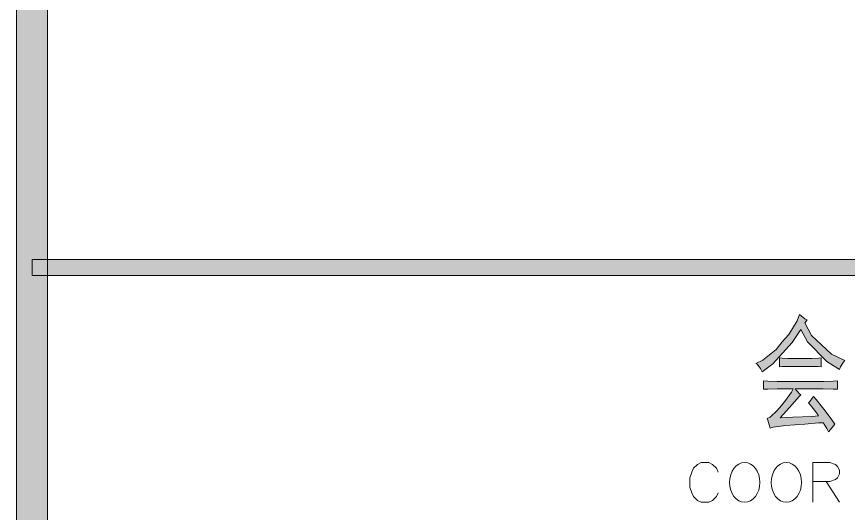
# Model space of a CAD drawing. Header units: millimetres. Extents: x 261 to 114907, y 32 to 1998430.
# Drawn here: x 107650 to 110353, y 1983958 to 1985572 of the extents above; entities that cross this region are included whole.
import ezdxf

# ---------------------------------------------------------------- set-up
doc = ezdxf.new("R2010")
doc.units = ezdxf.units.MM

msp = doc.modelspace()

# ---------------------------------------------------------------- hatches: boundary and pattern name
h = msp.add_hatch(color=0)
h.dxf.hatch_style = 2
h.paths.add_polyline_path([(107750.2, 1928333.3), (107650.3, 1928333.3), (107650.3, 1997229.2), (107750.2, 1997229.2)])
h = msp.add_hatch(color=0)
h.dxf.hatch_style = 2
h.paths.add_polyline_path([(113706.8, 1984782.2), (113706.8, 1984730.5), (107700.3, 1984730.5), (107700.3, 1984782.2)])
h = msp.add_hatch(color=0)
h.dxf.hatch_style = 2
h.paths.add_polyline_path([(110211.6, 1984576.2), (110233.2, 1984535.7), (110297.4, 1984474.9), (110340.9, 1984454.7), (110335.3, 1984448.2), (110326.7, 1984433.6), (110323.7, 1984425.4), (110282.3, 1984450.8), (110219.8, 1984515.5), (110198.3, 1984555.1), (110169.8, 1984512.4), (110106.9, 1984443.5), (110072.9, 1984417.2), (110066.9, 1984428.8), (110056.5, 1984442.6), (110052.2, 1984444.8), (110075, 1984455.6), (110117.7, 1984490.5), (110138, 1984514.6), (110158.6, 1984539.2), (110186.2, 1984583.5), (110193.5, 1984603.8), (110199.2, 1984599), (110211.6, 1984590), (110219, 1984586.1)])
h = msp.add_hatch(color=0)
h.dxf.hatch_style = 2
h.paths.add_polyline_path([(110220.3, 1984461.2), (110233.6, 1984461.2), (110255.6, 1984462), (110264.2, 1984462.9), (110264.2, 1984433.6), (110254.7, 1984434.4), (110233.2, 1984435.3), (110220.3, 1984435.3), (110168.1, 1984435.3), (110156.5, 1984435.3), (110137.1, 1984434.4), (110128.9, 1984433.6), (110128.9, 1984462.9), (110137.1, 1984462), (110155.6, 1984461.2), (110166.8, 1984461.2)])
h = msp.add_hatch(color=0)
h.dxf.hatch_style = 2
h.paths.add_polyline_path([(110198.3, 1984342.7), (110194, 1984338.8), (110160.8, 1984301.3), (110131.5, 1984268.1), (110171.6, 1984269.8), (110233.6, 1984272.8), (110255.6, 1984274.6), (110250, 1984282.8), (110233.6, 1984303.9), (110222.9, 1984316.8), (110227.2, 1984321.5), (110235.3, 1984332.3), (110239.7, 1984337.9), (110248.3, 1984327.6), (110264.6, 1984306.9), (110272.4, 1984296.5), (110280.6, 1984286.2), (110298.7, 1984261.6), (110309, 1984247), (110304.7, 1984242.2), (110294.4, 1984230.2), (110288.3, 1984222.9), (110282.7, 1984233.2), (110273.7, 1984247.9), (110270.3, 1984251.7), (110256, 1984251.3), (110210.8, 1984247.9), (110179.3, 1984245.3), (110148.3, 1984243.1), (110107.8, 1984237.5), (110098.7, 1984234.1), (110095.7, 1984244.8), (110090.6, 1984260.8), (110088.8, 1984266.4), (110098.7, 1984270.7), (110121.6, 1984291.4), (110134.9, 1984307.7), (110148.3, 1984324.6), (110167.3, 1984351.7), (110172.9, 1984362), (110137.5, 1984362), (110121.2, 1984362), (110090.6, 1984361.6), (110076.8, 1984360.8), (110076.8, 1984388.3), (110091.4, 1984387.5), (110121.2, 1984386.6), (110136.2, 1984386.6), (110258.2, 1984386.6), (110273.3, 1984386.6), (110303, 1984387.5), (110317.7, 1984388.3), (110317.7, 1984360.8), (110303, 1984361.6), (110270.7, 1984362), (110253, 1984362), (110180.2, 1984362), (110184.9, 1984355.6), (110194, 1984346.1)])

# ---------------------------------------------------------------- linework, layer by layer
at = {"color": 0, "lineweight": 0}
for points in [[(107750.2, 1928333.3), (107650.3, 1928333.3), (107650.3, 1997229.2), (107750.2, 1997229.2)], [(113706.8, 1984782.2), (113706.8, 1984730.5), (107700.3, 1984730.5), (107700.3, 1984782.2)], [(110211.6, 1984576.2), (110233.2, 1984535.7), (110297.4, 1984474.9), (110340.9, 1984454.7), (110335.3, 1984448.2), (110326.7, 1984433.6), (110323.7, 1984425.4), (110282.3, 1984450.8), (110219.8, 1984515.5), (110198.3, 1984555.1), (110169.8, 1984512.4), (110106.9, 1984443.5), (110072.9, 1984417.2), (110066.9, 1984428.8), (110056.5, 1984442.6), (110052.2, 1984444.8), (110075, 1984455.6), (110117.7, 1984490.5), (110138, 1984514.6), (110158.6, 1984539.2), (110186.2, 1984583.5), (110193.5, 1984603.8), (110199.2, 1984599), (110211.6, 1984590), (110219, 1984586.1)], [(110220.3, 1984461.2), (110233.6, 1984461.2), (110255.6, 1984462), (110264.2, 1984462.9), (110264.2, 1984433.6), (110254.7, 1984434.4), (110233.2, 1984435.3), (110220.3, 1984435.3), (110168.1, 1984435.3), (110156.5, 1984435.3), (110137.1, 1984434.4), (110128.9, 1984433.6), (110128.9, 1984462.9), (110137.1, 1984462), (110155.6, 1984461.2), (110166.8, 1984461.2)], [(110198.3, 1984342.7), (110194, 1984338.8), (110160.8, 1984301.3), (110131.5, 1984268.1), (110171.6, 1984269.8), (110233.6, 1984272.8), (110255.6, 1984274.6), (110250, 1984282.8), (110233.6, 1984303.9), (110222.9, 1984316.8), (110227.2, 1984321.5), (110235.3, 1984332.3), (110239.7, 1984337.9), (110248.3, 1984327.6), (110264.6, 1984306.9), (110272.4, 1984296.5), (110280.6, 1984286.2), (110298.7, 1984261.6), (110309, 1984247), (110304.7, 1984242.2), (110294.4, 1984230.2), (110288.3, 1984222.9), (110282.7, 1984233.2), (110273.7, 1984247.9), (110270.3, 1984251.7), (110256, 1984251.3), (110210.8, 1984247.9), (110179.3, 1984245.3), (110148.3, 1984243.1), (110107.8, 1984237.5), (110098.7, 1984234.1), (110095.7, 1984244.8), (110090.6, 1984260.8), (110088.8, 1984266.4), (110098.7, 1984270.7), (110121.6, 1984291.4), (110134.9, 1984307.7), (110148.3, 1984324.6), (110167.3, 1984351.7), (110172.9, 1984362), (110137.5, 1984362), (110121.2, 1984362), (110090.6, 1984361.6), (110076.8, 1984360.8), (110076.8, 1984388.3), (110091.4, 1984387.5), (110121.2, 1984386.6), (110136.2, 1984386.6), (110258.2, 1984386.6), (110273.3, 1984386.6), (110303, 1984387.5), (110317.7, 1984388.3), (110317.7, 1984360.8), (110303, 1984361.6), (110270.7, 1984362), (110253, 1984362), (110180.2, 1984362), (110184.9, 1984355.6), (110194, 1984346.1)]]:
    msp.add_lwpolyline(points, close=True, dxfattribs=at)
for points in [[(109929.8, 1984091.9), (109923.8, 1984104.4), (109911.3, 1984116.4), (109899.2, 1984122.9), (109874.2, 1984122.9), (109862.2, 1984116.4), (109849.7, 1984104.4), (109843.6, 1984091.9), (109837.6, 1984073.3), (109837.6, 1984042.7), (109843.6, 1984024.2), (109849.7, 1984012.1), (109862.2, 1983999.6), (109874.2, 1983993.6), (109899.2, 1983993.6), (109911.3, 1983999.6), (109923.8, 1984012.1), (109929.8, 1984024.2)], [(110237.1, 1983993.6), (110237.1, 1984122.9), (110292.7, 1984122.9), (110310.8, 1984116.4), (110317.2, 1984110.4), (110323.3, 1984098.3), (110323.3, 1984085.8), (110317.2, 1984073.3), (110310.8, 1984067.3), (110292.7, 1984061.3), (110237.1, 1984061.3)], [(110280.2, 1984061.3), (110323.3, 1983993.6)]]:
    msp.add_lwpolyline(points, dxfattribs=at)
for centre in [(110015.8, 1984058.2), (110151.1, 1984058.2)]:
    msp.add_ellipse(centre, major_axis=(0, 64.6), ratio=0.763333, start_param=0, end_param=6.283185, dxfattribs=at)

doc.saveas('drawing.dxf')
